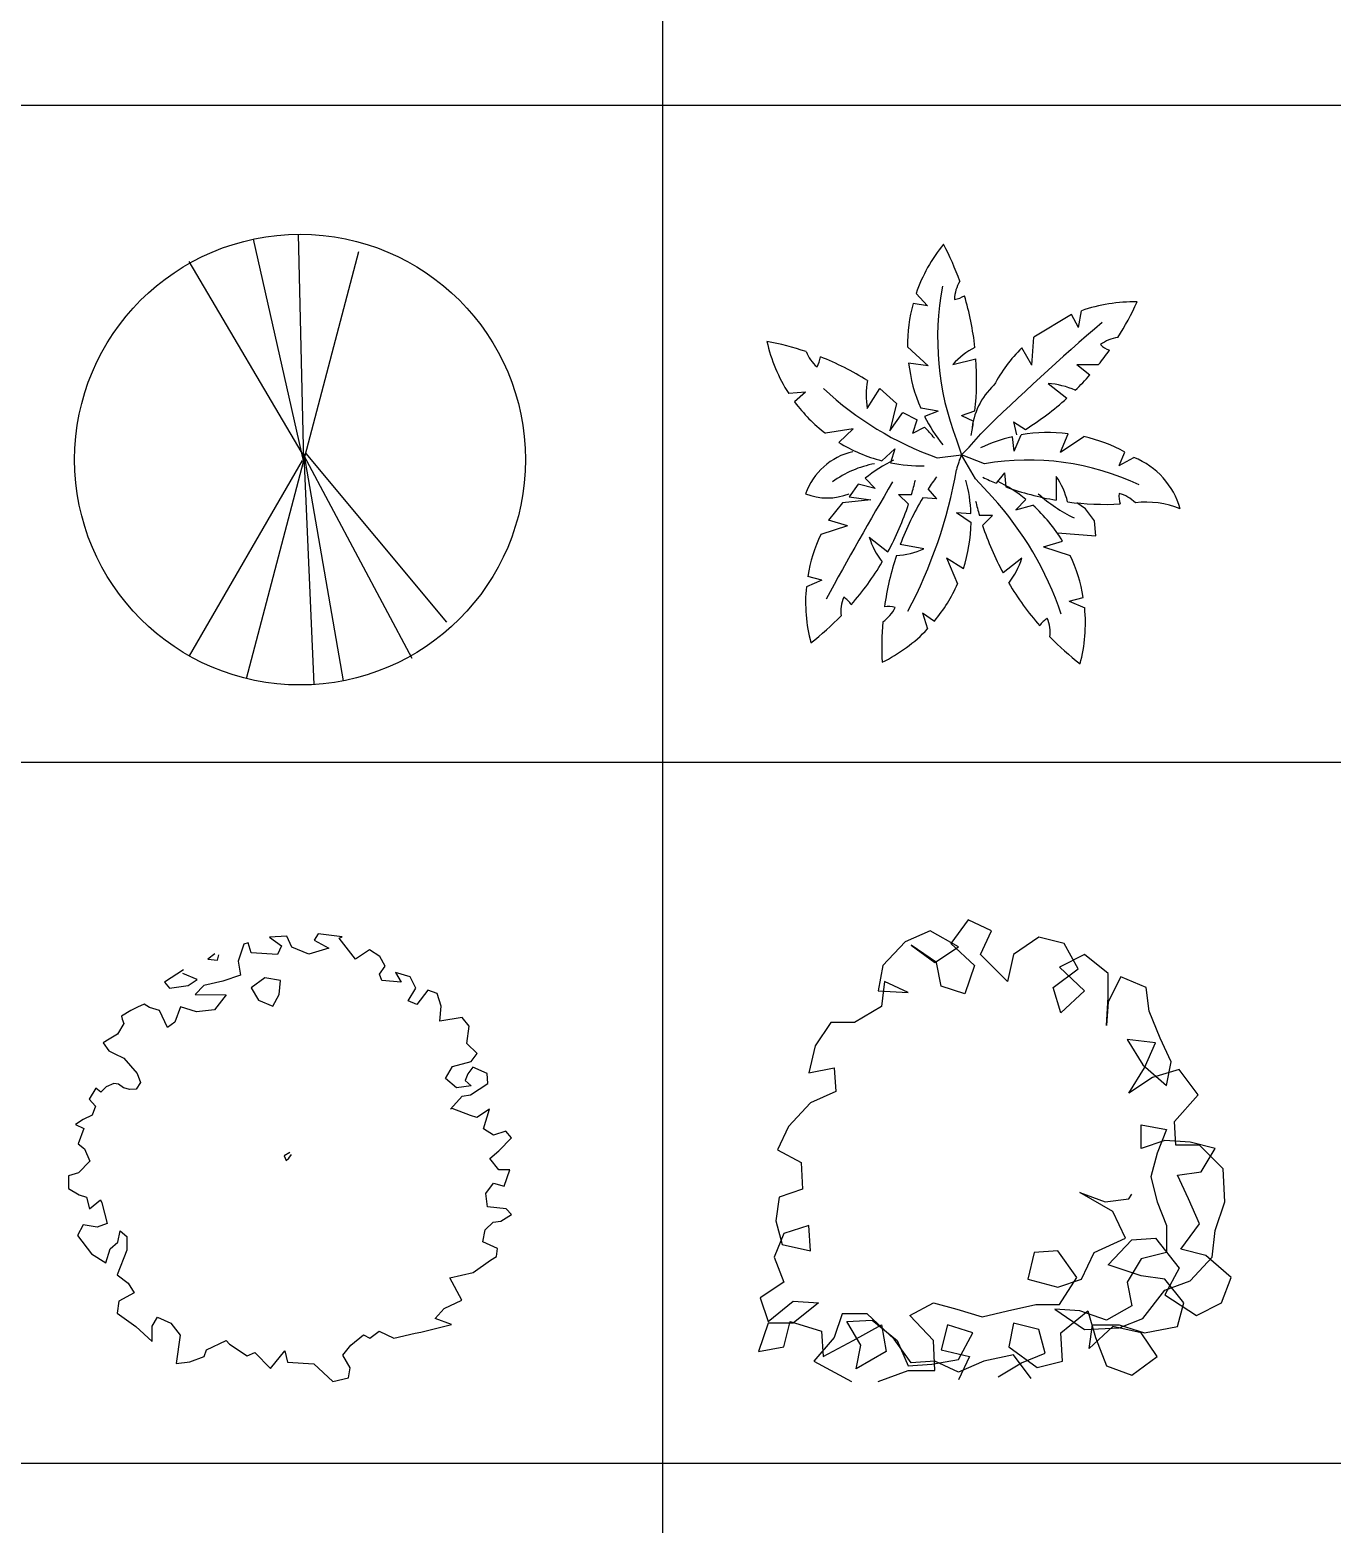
# Model space of a CAD drawing. Header units: inches. Extents: x 7658 to 73799, y 48 to 40262.
# Drawn here: x 53271 to 57548, y 9939 to 14848 of the extents above; entities that cross this region are included whole.
import ezdxf

# ---------------------------------------------------------------- set-up
doc = ezdxf.new("R2010")
doc.units = ezdxf.units.IN
doc.layers.add('www.cad-blocks.net', color=7, linetype='Continuous')

# ---------------------------------------------------------------- blocks, each defined once
blk = doc.blocks.new('A$C516926BB')
for p, q in [((43.96251811929505, 38.51941162519506), (43.9625181192946, -2.748136466834694e-06)), ((7.570399702672148e-07, 13.90716133569913), (62.41206010361452, 13.90716133569913)), ((7.570399702672148e-07, 11.74766378706681), (60.31176071131881, 11.74766378706681)), ((7.570399702672148e-07, 9.444199727758132), (62.41206010361452, 9.444199727757677))]:
    blk.add_line(p, q)
blk = doc.blocks.new('A$C4B523BAC')
for p, q in [((0.751861674895963, 0.7371352517832293), (0.7349455264536573, 1.480542763326639)), ((0.5640365981473678, 0.02085500996599876), (0.9320591190914911, 1.424327138807485)), ((0.751861674895963, 0.7316814110656651), (0.5868828989482608, 1.464662077735511)), ((0.7573222035046001, 0.7425891829179818), (0.375085200628746, 1.391603732840849)), ((0.7464011462773215, 0.7371352517832293), (0.3753489141561204, 0.09549594146483287)), ((0.751861674895963, 0.75895088590255), (0.8809461140192525, 0.01341175974994258)), ((0.751861674895963, 0.7534970451799836), (1.106796034698618, 0.0881207922750491)), ((0.751861674895963, 0.7534970451799836), (0.785092595967626, 0.001176661038925886)), ((0.7587496213775466, 0.7605876710251778), (1.220316028203797, 0.2062129897926752))]:
    blk.add_line(p, q)
blk.add_ellipse((0.7394731628141926, 0.7401632545283974), major_axis=(0.7403936219185319, 4.287442000972611e-07), ratio=0.9999996362023637, start_param=-5.79076241846721e-07, end_param=6.283184728103344)
blk = doc.blocks.new('A$C0EBC21C3')
for p, q in [((0.5272802720148775, 1.17647883046925), (0.4798979757622419, 1.184702624287866)), ((0.5272802720148775, 1.17647883046925), (0.4899402649446074, 1.217456413353602)), ((1.000690436253763, 1.148114251929428), (0.8769475330730074, 1.073881787033088)), ((1.0235041226872, 1.105779295991624), (1.000690436253763, 1.148114251929428)), ((1.0235041226872, 1.105779295991624), (1.032647817488623, 1.160458645589415)), ((0.5295615179231845, 0.9794931014837402), (0.4617956414997479, 1.041541629507492)), ((0.8700387122573829, 0.982260271916175), (0.8374661492036921, 1.038546494454067)), ((0.8700387122573829, 0.982260271916175), (0.8769475330730074, 1.073881787033088)), ((0.5295615179231845, 0.9794931014837402), (0.4651799838222814, 0.9886652756156309)), ((0.6104560860110269, 0.9838831239551382), (0.6864597812839293, 1.002284258611553)), ((1.017288447835426, 0.983916493454899), (1.089516217908795, 0.983916493454899)), ((1.017288447835426, 0.983916493454899), (1.060792559812171, 0.9497956213156158)), ((0.1266970425033378, 0.8929165420611298), (0.0714055455016478, 0.8888806051984375)), ((0.1266970425033378, 0.8929165420611298), (0.09095185316641619, 0.8607452159733384)), ((0.3295182827703229, 0.8392987586464642), (0.3704439198961609, 0.9048522272435093)), ((0.3704439198961609, 0.9048522272435093), (0.4250476787481148, 0.8554370608619593)), ((0.9234782837431794, 0.9213717209165679), (0.9849114722776449, 0.872986528985848)), ((0.4250476787481148, 0.8554370608619593), (0.4040462330360697, 0.7664897613742596)), ((0.5624497698779578, 0.8304382095491292), (0.5050256560964499, 0.8404048871755094)), ((0.4040462330360697, 0.7664897613742596), (0.4460491244606146, 0.8257879610325745)), ((0.4460491244606146, 0.8257879610325745), (0.4937962528340449, 0.8025402411783489)), ((0.4791940235893435, 0.7582077250087877), (0.4937962528340449, 0.8025402411783489)), ((0.5624497698779578, 0.8304382095491292), (0.5176653530581916, 0.8134780121924905)), ((0.6391909923556796, 0.8160948994475348), (0.6830696285749127, 0.832009118637643)), ((0.6391909923556796, 0.8160948994475348), (0.6787471349628049, 0.798070065947968)), ((0.8093154653440706, 0.7950964896897403), (0.8195872333851639, 0.7528581916419625)), ((0.8093154653440706, 0.7950964896897403), (0.8489420052912919, 0.7704320533355258)), ((0.2829818012198757, 0.7729846626464223), (0.1923224268691683, 0.7580477392787088)), ((0.2829818012198757, 0.7729846626464223), (0.2359864548332098, 0.7280341550906542)), ((0.4791940235893435, 0.7582077250087877), (0.5178089373696366, 0.7781694752918611)), ((0.6224612684438853, 0.7368406615453296), (0.6392624250136123, 0.6874254951633247)), ((0.812116710361579, 0.6992678599938245), (0.8062193408134135, 0.746791678407817)), ((0.812116710361579, 0.6992678599938245), (0.8353704060716609, 0.7527106251011446)), ((0.96472188651137, 0.6960031795313171), (0.9888476114977038, 0.7563940737570647)), ((0.96472188651137, 0.6960031795313171), (1.041026242743783, 0.7471879336806069)), ((0.4204954498484312, 0.7067351768598655), (0.377174716538093, 0.6677457222351677)), ((0.4204954498484312, 0.7067351768598655), (0.4061558761998185, 0.6610441612017439)), ((0.5594569313072952, 0.6775424618870147), (0.6392624250136123, 0.6874254951633247)), ((0.714867629578066, 0.65777639533394), (0.6392624250136123, 0.6874254951633247)), ((0.6854656055809301, 0.6083612289523899), (0.6392624250136123, 0.6874254951633247)), ((1.156668104679511, 0.6516722553590171), (1.175855401209674, 0.6957694257309868)), ((1.156668104679511, 0.6516722553590171), (1.205308629670753, 0.6782718372285217)), ((0.2994450909311581, 0.5906896293206501), (0.269636980477344, 0.5490630292945298)), ((0.3558325228425474, 0.5759478170564307), (0.2994450909311581, 0.5906896293206501)), ((0.3558325228425474, 0.5759478170564307), (0.3221123368277858, 0.6099513659794411)), ((0.740069364432884, 0.5490630292945298), (0.6854656055809301, 0.6083612289523899)), ((0.780045709964952, 0.6280892346510427), (0.7531842494693137, 0.5939125616021101)), ((0.780045709964952, 0.6280892346510427), (0.7851407582968477, 0.5816927092275819)), ((0.9498722650666878, 0.616362158779566), (0.9497926752103467, 0.5381626887226503)), ((0.269636980477344, 0.5490630292945298), (0.3410418958990249, 0.539179996017765)), ((0.4316128989532899, 0.5571786836542287), (0.4750822334392524, 0.5571786836542287)), ((0.4316128989532899, 0.5571786836542287), (0.4649425658933524, 0.5245025395954599)), ((0.5582721319190114, 0.5423941938677217), (0.5117446024139554, 0.5461071558941057)), ((0.5582721319190114, 0.5423941938677217), (0.5297510190487174, 0.5751986015177408)), ((0.8171067132218468, 0.5067665841218059), (0.8508268992370631, 0.5407701330448162)), ((0.2486355347648441, 0.529296962741455), (0.2017092971539114, 0.4722981811748923)), ((0.3410418958990249, 0.539179996017765), (0.2486355347648441, 0.529296962741455)), ((0.6221574201720159, 0.4975208641828885), (0.6702793607030344, 0.4646401350858014)), ((0.6221574201720159, 0.4975208641828885), (0.6699429116299598, 0.4943841317519855)), ((0.8171067132218468, 0.5067665841218059), (0.8734941451336908, 0.5215083963860252)), ((1.046690471832562, 0.5095308961883802), (1.017288447835426, 0.529296962741455)), ((1.076092495829698, 0.4699987630831401), (1.046690471832562, 0.5095308961883802)), ((0.2640983833405244, 0.453948449943482), (0.1767041063596935, 0.4255851957507275)), ((0.2640983833405244, 0.453948449943482), (0.2017092971539114, 0.4722981811748923)), ((0.7413263371111043, 0.4879974507196039), (0.6978570026251418, 0.4879974507196039)), ((0.7413263371111043, 0.4879974507196039), (0.7079966701710418, 0.4553213066612898)), ((1.080292784972016, 0.4205835967015901), (1.076092495829698, 0.4699987630831401)), ((0.3358903186033331, 0.4164101831390781), (0.3974218707223827, 0.3681501422613565)), ((0.9088408527243246, 0.3847672170088572), (0.9712299389109376, 0.4031169482398127)), ((0.9542841106983815, 0.4304666299774453), (1.080292784972016, 0.4205835967015901)), ((0.5148458227965875, 0.3777954733316164), (0.4380539777696413, 0.3925662549329445)), ((0.5902784590286956, 0.3482468551840157), (0.6450609455971517, 0.3132041686878893)), ((0.5902784590286956, 0.3482468551840157), (0.6262151096282196, 0.2636845055178583)), ((0.8370489174615159, 0.3472289502044532), (0.7755173653420115, 0.2989689093271863)), ((0.9088408527243246, 0.3847672170088572), (0.9962351297047007, 0.3564039628161026)), ((0.180341125534369, 0.2756416826243822), (0.1293709236772429, 0.253836248675043)), ((0.180341125534369, 0.2756416826243822), (0.1338142254592185, 0.2878055780686282)), ((0.99259811053048, 0.2064604496897573), (1.039125010605176, 0.2186243451340033)), ((0.99259811053048, 0.2064604496897573), (1.043568312387151, 0.1846550157404181)), ((0.5106729688784526, 0.1680482218791894), (0.5276599447468016, 0.1152762494136823)), ((0.5106729688784526, 0.1680482218791894), (0.5503797730827955, 0.1409173818103682))]:
    blk.add_line(p, q)
for centre, radius, start, end in [((0.9830364793749595, 1.048357079408788), 0.5212853934516192, 140.5992888334791, 161.0714280987437), ((-0.2700761623016206, 0.9361574282613674), 0.9588189448811151, 19.57056078009714, 27.52338462832234), ((1.490793339313086, 1.070572762365146), 0.9302567927287015, 169.451339653274, 201.0236124803648), ((0.7402694349727881, 1.19377417608689), 0.1243819165043322, 149.2710039406158, 178.0768293057376), ((0.9830364793749595, 1.048357079408788), 0.5212853934516192, 164.8375649341736, 180.7491244636545), ((0.6031144346954989, 1.28330714879371), 0.08631958250718644, 278.5565796776525, 301.9458603488088), ((-0.2700761623016206, 0.9361574282613674), 0.9588189448811151, 6.231284437511656, 16.59875002179983), ((1.204401811970683, 0.668280804961114), 0.5212853934516192, 88.76518018893633, 109.2373194542507), ((0.3418386520359036, 1.584176459263972), 0.9588189448811151, 327.7364521356141, 335.6892759837478), ((6.41468309437164, -5.076325869597213), 8.164239281272952, 130.6028878867177, 134.4019390289015), ((0.5090597529672323, 1.172071805828409), 0.5212853934516192, 192.4333974779706, 212.9055367433216), ((-0.1770750885300458, 0.1175107437127281), 0.9588189448811151, 71.40466942461883, 79.35749327281971), ((0.7997401624918439, 0.8148981911092505), 0.2537407518277719, 117.372227375388, 138.2428512064852), ((1.204401811970683, 0.668280804961114), 0.5212853934516192, 134.741189867842, 151.6766937931726), ((1.168716775097664, 0.9490094069908537), 0.1243819165043322, 97.436895296118, 126.2427206612104), ((1.154356203586531, 1.112170129251126), 0.08631958250718644, 226.7224710330723, 250.1117517042977), ((0.244713632245066, 1.07106141867348), 0.1243819165043322, 201.1051125851896, 229.9109379502598), ((0.08956695616211618, 1.018552788875922), 0.08631958250718644, 330.3906883221773, 353.7799689933306), ((-0.1770750885300458, 0.1175107437127281), 0.9588189448811151, 58.06539308201332, 68.4328586663258), ((0.9830364793749595, 1.048357079408788), 0.5212853934516192, 186.5752985123473, 203.5108024376948), ((-0.2700761623016206, 0.9361574282613674), 0.9588189448811151, 353.7641453622841, 3.954655134981498), ((0.3418386520359036, 1.584176459263972), 0.9588189448811151, 321.2413654640688, 324.7646413772551), ((0.3418386520359036, 1.584176459263972), 0.9588189448811151, 314.3971757929867, 318.5758978194913), ((0.9187024619693602, 1.689390448282893), 1.073728875868888, 226.9423374200648, 250.4531515715748), ((0.5793447333319364, 0.8836959853372264), 0.2537407518277719, 169.2063360198952, 190.0769598509966), ((0.8981702729900007, 0.7489643662977414), 0.2259861135126223, 132.4910164184708, 175.5522028118653), ((0.9075844113060612, 0.6681292403625321), 0.2537407518277719, 65.53811873083963, 86.40874256191489), ((0.5090597529672323, 1.172071805828409), 0.5212853934516192, 216.6716735787429, 232.5832331081929), ((0.3418386520359036, 1.584176459263972), 0.9588189448811151, 301.9300367177256, 312.1205464904307), ((0.9830364793749595, 1.048357079408788), 0.5212853934516192, 206.7806922764956, 219.0096641294697), ((-0.2700761623016206, 0.9361574282613674), 0.9588189448811151, 348.8195320545489, 351.7195715161548), ((-0.1770750885300458, 0.1175107437127281), 0.9588189448811151, 40.65364069906961, 43.5536801606894), ((0.08058763438543792, 1.259498699470669), 0.7996157031787049, 314.3211249237975, 321.0297283882869), ((0.9244798995393921, 0.2390979698832325), 0.5212853934516192, 103.1124749874061, 115.3414468403739), ((0.9244798995393921, 0.2390979698832325), 0.5212853934516192, 82.90708122332322, 99.84258514860419), ((0.9244798995393921, 0.2390979698832325), 0.5212853934516192, 61.16934764513756, 77.08090717462474), ((0.3295920671291697, 0.4876586017583122), 0.2149314165866314, 102.7279735370306, 160.6295037439696), ((0.5090597529672323, 1.172071805828409), 0.5212853934516192, 238.4094071568826, 255.3449110822187), ((0.8949059747417323, 0.5729429084478852), 0.2801069209755123, 155.8761557464764, 166.5677778086772), ((0.4171892139063402, 0.3175875654112588), 0.3460731012163772, 100.5807715348513, 125.7424317370233), ((0.6481957868379595, 0.2032474871491559), 0.5212853934516192, 116.4926618041147, 128.7216336571003), ((0.5090597529672323, 1.172071805828409), 0.5212853934516192, 258.6148009209951, 270.8437727740103), ((0.8586100088075455, -0.1876771113845734), 0.8575858578645583, 64.84796246476175, 99.64905194531157), ((1.110438968463995, 0.4396863761674012), 0.256755282023935, 15.78495582996745, 68.31555563106181), ((16.46206410291711, -8.750908345150265), 18.57420910554411, 149.777908744286, 151.1445267365828), ((-0.9125604027747158, 0.9057960950169672), 1.558204334389476, 331.9685239845916, 350.1042888655265), ((-0.445584987328175, 0.8249577673534532), 0.9588189448811151, 343.7827544174628, 346.6827938790237), ((1.335900649726, 0.05610656534167902), 0.9588189448811151, 144.3218579881799, 147.2218974497343), ((0.1490712906413592, 0.473618393751849), 0.5212853934516192, 2.283018210077318, 14.51199006306098), ((1.111567191641598, 1.4832355826818), 0.9588189448811151, 245.1513147654799, 248.0513542270638), ((0.5247434492268894, 0.134066254214531), 0.5212853934516192, 51.27836634289969, 63.50733819588529), ((0.7409452549347861, 0.4723695423874688), 0.2537407518277719, 13.70401008635362, 34.57463391737859), ((0.198232065055663, 0.7396573260286914), 0.1943070320065009, 248.4394072479185, 291.5605927520815), ((1.335900649726, 0.05610656534167902), 0.9588189448811151, 149.2664712958475, 159.4569810685617), ((-0.07339041399313828, -0.1890820447749775), 1.09844206105288, 18.72929771226282, 42.22105121202593), ((1.111567191641598, 1.4832355826818), 0.9588189448811151, 250.0959280732049, 260.2864378459213), ((1.244714484171482, 0.9576770401060912), 0.5328250060858724, 228.4462545055132, 243.7303184215815), ((1.242551531808431, 0.5527422459078934), 0.08631958250718644, 174.8883623885669, 198.2776430597856), ((1.123144487827403, 0.4406279954735055), 0.1243819165043322, 45.60278665156614, 74.4086120166566), ((-0.445584987328175, 0.8249577673534532), 0.9588189448811151, 331.5476707986028, 341.7381805713514), ((1.618524223393024, 0.7557765344188283), 0.9588189448811151, 193.3172061209762, 196.2172455825372), ((0.5247434492268894, 0.134066254214531), 0.5212853934516192, 31.07297257880531, 48.00847650411666), ((1.111567191641598, 1.4832355826818), 0.9588189448811151, 262.5630671484467, 272.9305327327272), ((1.245202529815515, 0.2344256632061388), 0.297146894215629, 67.79268532947701, 96.77155760979737), ((0.1490712906413592, 0.473618393751849), 0.5212853934516192, 342.0776244459479, 359.0131283713046), ((1.618524223393024, 0.7557765344188283), 0.9588189448811151, 198.2618194286486, 208.4523292013971), ((0.6481957868379595, 0.2032474871491559), 0.5212853934516192, 154.753201469926, 170.6647609993452), ((0.5782053511563845, 0.4916949368209771), 0.2537407518277719, 197.2594747271573, 218.130098558228), ((1.335900649726, 0.05610656534167902), 0.9588189448811151, 161.7336103710639, 172.1010759553797), ((0.4126721250252103, 0.6100558974719661), 0.2537407518277719, 272.8745533090039, 293.7451771400295), ((0.5947338849084645, 0.4225137038863522), 0.2537407518277719, 321.869901441772, 342.7405252728427), ((0.5247434492268894, 0.134066254214531), 0.5212853934516192, 9.335239000654814, 25.24679853007399), ((-0.445584987328175, 0.8249577673534532), 0.9588189448811151, 318.9035759118035, 329.2710414961186), ((0.6481957868379595, 0.2032474871491559), 0.5212853934516192, 174.430897834824, 194.903037100156), ((0.1490712906413592, 0.473618393751849), 0.5212853934516192, 320.3398908677847, 336.251450397248), ((1.618524223393024, 0.7557765344188283), 0.9588189448811151, 210.7289585038814, 221.0964240881966), ((0.366984976300273, 0.1715859980670302), 0.1243819165043322, 157.4254966278557, 186.2313219929211), ((0.2050515177077159, 0.1469851385079437), 0.08631958250718644, 33.55646558476315, 56.94574625594967), ((-0.445584987328175, 0.8249577673534532), 0.9588189448811151, 307.9789413052951, 315.9317651534932), ((0.3096858699930181, 0.2406271347870188), 0.1243819165043322, 304.7733298742186, 333.5791552392868), ((0.3973685058001593, 0.1022819047259418), 0.08631958250718644, 74.05890561121913, 97.44818628238394), ((0.9678877183566783, 0.07780390557331884), 0.08631958250718644, 123.0542537440503, 146.4435344152369), ((0.8059542597641212, 0.1024047651328601), 0.1243819165043322, 353.768678007079, 22.57450337214429), ((0.5247434492268894, 0.134066254214531), 0.5212853934516192, 345.096962899844, 5.569102165176054), ((1.335900649726, 0.05610656534167902), 0.9588189448811151, 175.072886713696, 183.0257105619188), ((0.1490712906413592, 0.473618393751849), 0.5212853934516192, 296.1016147670178, 316.573754032384), ((1.618524223393024, 0.7557765344188283), 0.9588189448811151, 224.0682348465068, 232.0210586947049)]:
    blk.add_arc(centre, radius, start, end)
blk = doc.blocks.new('A$C5435321F')
at = {"linetype": 'Continuous'}
for p, q in [((0.576299913649791, 1.437175499053865), (0.5574299136499121, 1.381490999053767)), ((0.5905784136496095, 1.441418999053894), (0.576299913649791, 1.437175499053865)), ((0.5997599136501321, 1.408537499053182), (0.5905784136496095, 1.441418999053894)), ((0.7170599136500186, 1.463162999053566), (0.6609599136497764, 1.459979999053758)), ((0.6609599136497764, 1.459979999053758), (0.7002299136495367, 1.431341999053075)), ((0.7002299136495367, 1.431341999053075), (0.6869699136493637, 1.402703999053756)), ((0.7343999136498951, 1.427098499053045), (0.7170599136500186, 1.463162999053566)), ((0.7894799136499842, 1.404826499053343), (0.7343999136498951, 1.427098499053045)), ((0.855779913649485, 1.423916999053745), (0.7894799136499842, 1.404826499053343)), ((0.8205899136498829, 1.470586499053752), (0.8073299136497099, 1.449904499053446)), ((0.8073299136497099, 1.449904499053446), (0.855779913649485, 1.423916999053745)), ((0.8991284136493505, 1.461569999053154), (0.8205899136498829, 1.470586499053752)), ((0.8889299136496902, 1.457327999053632), (0.8991284136493505, 1.461569999053154)), ((0.943498413649877, 1.387324499053193), (0.8889299136496902, 1.457327999053632)), ((0.4814399136500924, 1.405355999053882), (0.4574699136499021, 1.387324499053193)), ((0.4574699136499021, 1.387324499053193), (0.4901099136498033, 1.384142999053893)), ((0.4901099136498033, 1.384142999053893), (0.4936784136500592, 1.402174499053217)), ((0.5574299136499121, 1.381490999053767), (0.5650799136494697, 1.334822999052903)), ((0.6869699136493637, 1.402703999053756), (0.5997599136501321, 1.408537499053182)), ((0.9888899136497002, 1.418083499052955), (0.943498413649877, 1.387324499053193)), ((1.023059913649604, 1.396340999053791), (0.9888899136497002, 1.418083499052955)), ((1.04090991364933, 1.36505249905349), (1.023059913649604, 1.396340999053791)), ((0.3784199136496227, 1.352854499053592), (0.315179913649672, 1.312549499054057)), ((0.4227899136501492, 1.320503999053926), (0.3758699136499217, 1.341187499053376)), ((0.5650799136494697, 1.334822999052903), (0.5069399136498305, 1.315730999053358)), ((0.6446399136500531, 1.326337499053352), (0.5997599136501321, 1.293457499053147)), ((0.6971699136495317, 1.317320999052754), (0.6446399136500531, 1.326337499053352)), ((1.022039913649905, 1.33906499905379), (1.04090991364933, 1.36505249905349)), ((1.029179913649614, 1.317320999052754), (1.022039913649905, 1.33906499905379)), ((1.123019913649614, 1.330049999053699), (1.074058413649936, 1.344370499053184)), ((1.074058413649936, 1.344370499053184), (1.093439913649718, 1.312019999053518)), ((1.14086991364934, 1.292398499053434), (1.123019913649614, 1.330049999053699)), ((0.315179913649672, 1.312549499054057), (0.33149991364985, 1.292398499053434)), ((0.33149991364985, 1.292398499053434), (0.3937199136496474, 1.301413499053524)), ((0.3937199136496474, 1.301413499053524), (0.4227899136501492, 1.320503999053926)), ((0.444719913650033, 1.301413499053524), (0.4161599136498353, 1.272245999053666)), ((0.5069399136498305, 1.315730999053358), (0.444719913650033, 1.301413499053524)), ((0.5997599136501321, 1.293457499053147), (0.6242384136496639, 1.252622999053074)), ((0.6925799136495243, 1.272245999053666), (0.6971699136495317, 1.317320999052754)), ((1.093439913649718, 1.312019999053518), (1.029179913649614, 1.317320999052754)), ((1.115879913649906, 1.25103149905317), (1.14086991364934, 1.292398499053434)), ((1.180649913649859, 1.286033999052961), (1.144949913649953, 1.238834999053779)), ((1.211249913649908, 1.275427499052967), (1.180649913649859, 1.286033999052961)), ((0.2274599136501365, 1.229819999053689), (0.2055299136493431, 1.218682499054012)), ((0.2483699136498672, 1.239895499054001), (0.2274599136501365, 1.229819999053689)), ((0.2667299136498968, 1.228757999052959), (0.2483699136498672, 1.239895499054001)), ((0.299369913649798, 1.219213499053694), (0.2667299136498968, 1.228757999052959)), ((0.3677099136500601, 1.231411499053593), (0.3493484136499774, 1.181029499053238)), ((0.4207499136498427, 1.214438999053982), (0.3677099136500601, 1.231411499053593)), ((0.4161599136498353, 1.272245999053666), (0.5176499136498478, 1.271185499053445)), ((0.5176499136498478, 1.271185499053445), (0.4799084136500369, 1.221863999053312)), ((0.6242384136496639, 1.252622999053074), (0.6711599136499444, 1.233530999053528)), ((0.6711599136499444, 1.233530999053528), (0.6925799136495243, 1.272245999053666)), ((1.144949913649953, 1.238834999053779), (1.115879913649906, 1.25103149905317)), ((1.224509913649626, 1.233001499052989), (1.211249913649908, 1.275427499052967)), ((1.219919913649619, 1.184210999053903), (1.224509913649626, 1.233001499052989)), ((0.2055299136493431, 1.218682499054012), (0.1744184136498461, 1.200652499053831)), ((0.1744184136498461, 1.200652499053831), (0.1769699136500549, 1.191106499054058)), ((0.1769699136500549, 1.191106499054058), (0.182579913649306, 1.176787499053717)), ((0.3253799136498401, 1.163528999053597), (0.299369913649798, 1.219213499053694)), ((0.3493484136499774, 1.181029499053238), (0.3253799136498401, 1.163528999053597)), ((0.4799084136500369, 1.221863999053312), (0.4207499136498427, 1.214438999053982)), ((1.293359913649738, 1.196408999053801), (1.219919913649619, 1.184210999053903)), ((1.316308413650177, 1.167770999053118), (1.293359913649738, 1.196408999053801)), ((0.1616699136495754, 1.141253999052878), (0.1341299136495309, 1.124815499053966)), ((0.182579913649306, 1.176787499053717), (0.1616699136495754, 1.141253999052878)), ((1.309169913649612, 1.110496499053625), (1.316308413650177, 1.167770999053118)), ((0.1341299136495309, 1.124815499053966), (0.1142399136499535, 1.112618999053211)), ((0.1142399136499535, 1.112618999053211), (0.1325999136495284, 1.087162499053193)), ((0.1325999136495284, 1.087162499053193), (0.1499399136498596, 1.07761649905342)), ((1.342829913649666, 1.078145999053959), (1.309169913649612, 1.110496499053625)), ((0.1499399136498596, 1.07761649905342), (0.182579913649306, 1.062767999053904)), ((0.182579913649306, 1.062767999053904), (0.2254199136498301, 1.012385999053549)), ((1.238279913649649, 0.9959474990532726), (1.26173991364999, 1.035190499053442)), ((1.26173991364999, 1.035190499053442), (1.322939913649634, 1.051630499052862)), ((1.328549913649795, 1.032538499053317), (1.311719913649767, 1.010795999052789)), ((1.322939913649634, 1.051630499052862), (1.342829913649666, 1.078145999053959)), ((1.374959913649718, 1.01185649905301), (1.328549913649795, 1.032538499053317)), ((0.2366384136496436, 0.9826874990540091), (0.2223599136498251, 0.9609449990534813)), ((0.2254199136498301, 1.012385999053549), (0.2366384136496436, 0.9826874990540091)), ((1.274999913649708, 0.9646574990538284), (1.238279913649649, 0.9959474990532726)), ((1.311719913649767, 1.010795999052789), (1.303559913649906, 0.9890534990536253)), ((1.303559913649906, 0.9890534990536253), (1.32242991364933, 0.9720824990531582)), ((1.377509913649419, 0.9789764990528056), (1.374959913649718, 1.01185649905301)), ((0.08975991364991387, 0.9641264990527816), (0.06782991365003, 0.9275354990527376)), ((0.1065899136494863, 0.9508694990531694), (0.08975991364991387, 0.9641264990527816)), ((0.1239284136497645, 0.9683699990528112), (0.1065899136494863, 0.9508694990531694)), ((0.1489199136497064, 0.9795059990533446), (0.1239284136497645, 0.9683699990528112)), ((0.1642199136501858, 0.9773864990534094), (0.1489199136497064, 0.9795059990533446)), ((0.1805399136499091, 0.9651869990530031), (0.1642199136501858, 0.9773864990534094)), ((0.201959913649489, 0.9598859990537676), (0.1805399136499091, 0.9651869990530031)), ((0.2223599136498251, 0.9609449990534813), (0.201959913649489, 0.9598859990537676)), ((1.254599913649372, 0.8946539990533893), (1.292849913649889, 0.938141999052732)), ((1.32242991364933, 0.9720824990531582), (1.274999913649708, 0.9646574990538284)), ((1.292849913649889, 0.938141999052732), (1.32038841364988, 0.941854499053079)), ((1.32038841364988, 0.941854499053079), (1.377509913649419, 0.9789764990528056)), ((0.06782991365003, 0.9275354990527376), (0.08924991364960988, 0.9047309990528447)), ((0.08924991364960988, 0.9047309990528447), (0.0785384136495395, 0.8750339990538123)), ((1.260719913649837, 0.8967764990529759), (1.254599913649372, 0.8946539990533893)), ((1.320899913649782, 0.8745029990527655), (1.260719913649837, 0.8967764990529759)), ((1.382609913649731, 0.8946539990533893), (1.341299913649664, 0.8676089990531182)), ((1.363738413649799, 0.8299544990532013), (1.382609913649731, 0.8946539990533893)), ((0.04895841365009801, 0.8612444990540098), (0.02345991364995825, 0.8448029990540817)), ((0.02345991364995825, 0.8448029990540817), (0.05099991364954803, 0.8315459990531053)), ((0.0785384136495395, 0.8750339990538123), (0.04895841365009801, 0.8612444990540098)), ((1.341299913649664, 0.8676089990531182), (1.320899913649782, 0.8745029990527655)), ((0.05099991364954803, 0.8315459990531053), (0.03212841364961605, 0.7806359990540841)), ((1.395869913649449, 0.8098034990539418), (1.363738413649799, 0.8299544990532013)), ((1.437179913649516, 0.8230619990540617), (1.395869913649449, 0.8098034990539418)), ((1.41422841364988, 0.757831499052827), (1.455539913649545, 0.8002574990528046)), ((1.455539913649545, 0.8002574990528046), (1.437179913649516, 0.8230619990540617)), ((0.03212841364961605, 0.7806359990540841), (0.0530399136498545, 0.7647269990529821)), ((0.0530399136498545, 0.7647269990529821), (0.06986991364942696, 0.7244204990529397)), ((0.7277699136495812, 0.7525289990530837), (0.708899913650157, 0.7419209990539457)), ((0.708899913650157, 0.7419209990539457), (0.7150199136497122, 0.7260104990537002)), ((0.724198413649674, 0.7334369990535379), (0.7328699136494379, 0.7461644990539753)), ((1.384649913650037, 0.7329059990538553), (1.41422841364988, 0.757831499052827)), ((0.06986991364942696, 0.7244204990529397), (0.0326399136499731, 0.6857084990538169)), ((0.7150199136497122, 0.7260104990537002), (0.724198413649674, 0.7334369990535379)), ((1.41422841364988, 0.6952544990535898), (1.384649913650037, 0.7329059990538553)), ((1.449929913649385, 0.6952544990535898), (1.41422841364988, 0.6952544990535898)), ((1.431058413649453, 0.64222049905311), (1.449929913649385, 0.6952544990535898)), ((0.0005099136499211454, 0.6756314990529972), (-8.634992809675168e-08, 0.6347954990537801)), ((0.0326399136499731, 0.6857084990538169), (0.0005099136499211454, 0.6756314990529972)), ((1.370879913650015, 0.6178274990529644), (1.395869913649449, 0.6517679990533907)), ((1.395869913649449, 0.6517679990533907), (1.431058413649453, 0.64222049905311)), ((-8.634992809675168e-08, 0.6347954990537801), (0.03518991364967405, 0.6135839990529348)), ((0.03518991364967405, 0.6135839990529348), (0.05966841364966058, 0.6056279990539224)), ((0.05966841364966058, 0.6056279990539224), (0.06935991364957772, 0.5674439990534665)), ((0.06935991364957772, 0.5674439990534665), (0.1050599136499386, 0.5971439990535146)), ((0.1050599136499386, 0.5971439990535146), (0.109649913649946, 0.5870669990540591)), ((1.376489913650175, 0.5738099990530827), (1.370879913650015, 0.6178274990529644)), ((0.109649913649946, 0.5870669990540591), (0.1274999136501265, 0.5191859990532066)), ((1.43768991364982, 0.5679749990531491), (1.376489913650175, 0.5738099990530827)), ((1.420349913649943, 0.5266109990539007), (1.455029913649696, 0.5483534990530643)), ((1.455029913649696, 0.5483534990530643), (1.43768991364982, 0.5679749990531491)), ((0.04793991364954309, 0.5144129990540023), (0.03008841364976433, 0.4799429990530371)), ((0.09485991364977053, 0.5069879990533082), (0.04793991364954309, 0.5144129990540023)), ((0.1274999136501265, 0.5191859990532066), (0.09485991364977053, 0.5069879990533082)), ((0.1626899136497286, 0.4581989990533657), (0.169829913649437, 0.4947914990539175)), ((0.169829913649437, 0.4947914990539175), (0.1922699136496249, 0.476759999053229)), ((1.360679913649847, 0.4587284990539047), (1.368839913649708, 0.4985024990537568)), ((1.368839913649708, 0.4985024990537568), (1.395358413649546, 0.5234279990527284)), ((1.395358413649546, 0.5234279990527284), (1.420349913649943, 0.5266109990539007)), ((0.03008841364976433, 0.4799429990530371), (0.0759899136498916, 0.4194854990537351)), ((0.1366799136501413, 0.4359269990536632), (0.1626899136497286, 0.4581989990533657)), ((0.1922699136496249, 0.476759999053229), (0.1922699136496249, 0.4316834990536336)), ((1.409129913649622, 0.4375169990530594), (1.360679913649847, 0.4587284990539047)), ((0.0759899136498916, 0.4194854990537351), (0.1223999136498151, 0.3903179990538774)), ((0.1223999136498151, 0.3903179990538774), (0.1366799136501413, 0.4359269990536632)), ((0.1922699136496249, 0.4316834990536336), (0.1596284136496706, 0.3510734990532001)), ((1.329059913649644, 0.3579674990528474), (1.386689913649434, 0.398801999052921)), ((1.386689913649434, 0.398801999052921), (1.406069913649617, 0.4110014990533273)), ((1.406069913649617, 0.4110014990533273), (1.409129913649622, 0.4375169990530594)), ((0.1596284136496706, 0.3510734990532001), (0.1963499136493283, 0.3229679990540717)), ((1.253068413649316, 0.3409979990528882), (1.329059913649644, 0.3579674990528474)), ((0.1963499136493283, 0.3229679990540717), (0.2162399136498152, 0.2911469990535807)), ((1.292339913649585, 0.2678129990531488), (1.253068413649316, 0.3409979990528882)), ((0.1652399136494296, 0.2635694990531192), (0.1601399136495729, 0.2248574990539964)), ((0.2162399136498152, 0.2911469990535807), (0.1652399136494296, 0.2635694990531192)), ((1.234198413649892, 0.2397059990535126), (1.292339913649585, 0.2678129990531488)), ((0.1601399136495729, 0.2248574990539964), (0.2218484136499228, 0.180308999053068)), ((0.2748899136497585, 0.181900499052972), (0.2927399136494842, 0.2110679990528297)), ((0.2927399136494842, 0.2110679990528297), (0.3360899136498574, 0.1919774990537917)), ((1.2041099136502, 0.2073569990529904), (1.234198413649892, 0.2397059990535126)), ((1.258169913650136, 0.1872029990540796), (1.2041099136502, 0.2073569990529904)), ((0.2218484136499228, 0.180308999053068), (0.2753999136496077, 0.1320494990536645)), ((0.2753999136496077, 0.1320494990536645), (0.2748899136497585, 0.181900499052972)), ((0.3360899136498574, 0.1919774990537917), (0.3671984136501578, 0.1527329990531143)), ((0.3671984136501578, 0.1527329990531143), (0.3544499136498871, 0.05886599905306866)), ((0.9276884136495482, 0.119321999053227), (0.9695099136495173, 0.153791999052828)), ((0.9695099136495173, 0.153791999052828), (0.9904199136501575, 0.1421264990531199)), ((0.9904199136501575, 0.1421264990531199), (1.021019913649752, 0.1659914990532343)), ((1.021019913649752, 0.1659914990532343), (1.068449913649374, 0.1426574990528025)), ((1.068449913649374, 0.1426574990528025), (1.139338413650194, 0.1590959990530791)), ((1.139338413650194, 0.1590959990530791), (1.157699913649822, 0.1617494990537125)), ((1.157699913649822, 0.1617494990537125), (1.258169913650136, 0.1872029990540796)), ((0.4462484136495277, 0.08272949905403948), (0.4538999136500479, 0.1044734990537108)), ((0.4538999136500479, 0.1044734990537108), (0.5186699136495463, 0.1352324990534726)), ((0.5186699136495463, 0.1352324990534726), (0.5288699136497144, 0.1230344990535741)), ((0.5288699136497144, 0.1230344990535741), (0.5870099136493536, 0.08432099905394352)), ((0.6640199136493266, 0.04295699905333095), (0.710939913649554, 0.1007609990533638)), ((0.710939913649554, 0.1007609990533638), (0.7190984136498173, 0.06363899905363724)), ((0.9016799136495592, 0.0864419990530223), (0.9276884136495482, 0.119321999053227)), ((0.3544499136498871, 0.05886599905306866), (0.3988184136499058, 0.06522899905303348)), ((0.3988184136499058, 0.06522899905303348), (0.4462484136495277, 0.08272949905403948)), ((0.5870099136493536, 0.08432099905394352), (0.6125084136499481, 0.09545699905311267)), ((0.6125084136499481, 0.09545699905311267), (0.6640199136493266, 0.04295699905333095)), ((0.7190984136498173, 0.06363899905363724), (0.8057999136497074, 0.05833499905338613)), ((0.8057999136497074, 0.05833499905338613), (0.8685284136497557, -9.463292371947318e-10)), ((0.9256499136497496, 0.04507649905326616), (0.9016799136495592, 0.0864419990530223)), ((0.8685284136497557, -9.463292371947318e-10), (0.9195299136497397, 0.01219799905356922)), ((0.9195299136497397, 0.01219799905356922), (0.9256499136497496, 0.04507649905326616))]:
    blk.add_line(p, q, dxfattribs=at)
blk = doc.blocks.new('A$C23BF2C0C')
at = {"linetype": 'Continuous'}
for p, q in [((0.5639902813165918, 1.480500823171724), (0.4810223176993986, 1.44450809607747)), ((0.6570295006338256, 1.428671296156381), (0.5639902813165918, 1.480500823171724)), ((0.6882024349408766, 1.516973453293531), (0.6311319859785272, 1.439229162770289)), ((0.7654153953014884, 1.480500823171724), (0.6882024349408766, 1.516973453293531)), ((0.7294466249470588, 1.402756532648482), (0.7654153953014884, 1.480500823171724)), ((0.4810223176993986, 1.44450809607747), (0.4086051933857107, 1.366763805554228)), ((0.5016444127024897, 1.433950229463562), (0.579336956668385, 1.376841769140583)), ((0.5846123763201376, 1.376841769140583), (0.5016444127024897, 1.433950229463562)), ((0.579336956668385, 1.376841769140583), (0.6570295006338256, 1.428671296156381)), ((0.6311319859785272, 1.439229162770289), (0.7088245299439677, 1.366763805554228)), ((0.9208004832328243, 1.459864992971006), (0.8378325196151764, 1.402756532648482)), ((1.003768446850472, 1.439229162770289), (0.9208004832328243, 1.459864992971006)), ((1.050288056508407, 1.35620593894032), (1.003768446850472, 1.439229162770289)), ((0.5999590516714761, 1.299577381645349), (0.5846123763201376, 1.376841769140583)), ((0.8172104246116305, 1.314934278538885), (0.7294466249470588, 1.402756532648482)), ((0.8378325196151764, 1.402756532648482), (0.8172104246116305, 1.314934278538885)), ((1.070910151511498, 1.402756532648482), (0.9879421878943049, 1.361484872247047)), ((1.148602695477393, 1.340849042046329), (1.070910151511498, 1.402756532648482)), ((0.4086051933857107, 1.366763805554228), (0.3932585180348269, 1.283740581723805)), ((0.7088245299439677, 1.366763805554228), (0.6776515956364619, 1.27366261813745)), ((0.9673200928912138, 1.294298448337713), (1.050288056508407, 1.35620593894032)), ((0.9879421878943049, 1.361484872247047), (1.070910151511498, 1.283740581723805)), ((1.148602695477393, 1.263104751523088), (1.148602695477393, 1.340849042046329)), ((1.189846885483576, 1.330291175431967), (1.148602695477393, 1.247747854629552)), ((1.272814849101223, 1.294298448337713), (1.189846885483576, 1.330291175431967)), ((0.3932585180348269, 1.283740581723805), (0.4915731570033586, 1.278461648416624)), ((0.413880613037918, 1.314934278538885), (0.4033297737339581, 1.231911054708007)), ((0.4915731570033586, 1.278461648416624), (0.413880613037918, 1.314934278538885)), ((0.6776515956364619, 1.27366261813745), (0.5999590516714761, 1.299577381645349)), ((0.9932176075460575, 1.211275224507744), (0.9673200928912138, 1.294298448337713)), ((1.070910151511498, 1.283740581723805), (0.9932176075460575, 1.211275224507744)), ((1.282886104800355, 1.216554157814471), (1.272814849101223, 1.294298448337713)), ((0.4033297737339581, 1.231911054708007), (0.3155659740689316, 1.180081527692664)), ((1.143327275825186, 1.17000356410631), (1.148602695477393, 1.263104751523088)), ((1.148602695477393, 1.247747854629552), (1.143327275825186, 1.17000356410631)), ((0.237873430103491, 1.180081527692664), (0.1860784007933489, 1.102817140196976)), ((0.3155659740689316, 1.180081527692664), (0.237873430103491, 1.180081527692664)), ((1.319334458759613, 1.128731903705329), (1.282886104800355, 1.216554157814471)), ((0.1860784007933489, 1.102817140196976), (0.1654563057902578, 1.014514983059371)), ((1.210468980486667, 1.123452970397693), (1.262264009797263, 1.04042974656727)), ((1.303508199803446, 1.11289510378333), (1.210468980486667, 1.123452970397693)), ((1.267539429449471, 1.030351782980915), (1.303508199803446, 1.11289510378333)), ((1.355303229114043, 1.050987613181633), (1.319334458759613, 1.128731903705329)), ((1.262264009797263, 1.04042974656727), (1.339956553762704, 0.973243322657936)), ((1.339956553762704, 0.973243322657936), (1.355303229114043, 1.050987613181633)), ((0.1654563057902578, 1.014514983059371), (0.248424269407451, 1.030351782980915)), ((0.248424269407451, 1.030351782980915), (0.2536996890596583, 0.9526074924576733)), ((1.215744400138874, 0.9473285591504919), (1.267539429449471, 1.030351782980915)), ((1.293436944104769, 0.9991580861658349), (1.215744400138874, 0.9473285591504919)), ((1.381200743769341, 1.025072849673734), (1.293436944104769, 0.9991580861658349)), ((1.443546612383443, 0.9420496258433104), (1.381200743769341, 1.025072849673734)), ((0.2536996890596583, 0.9526074924576733), (0.1707317254420104, 0.9161348623354115)), ((1.365854068418002, 0.8542273717337139), (1.443546612383443, 0.9420496258433104)), ((0.1707317254420104, 0.9161348623354115), (0.09831460112832247, 0.8383905718121696)), ((0.09831460112832247, 0.8383905718121696), (0.06186624716951883, 0.7611261843164812)), ((1.256988590145511, 0.843669505119351), (1.339956553762704, 0.828312608225815)), ((1.256988590145511, 0.7659252145956543), (1.256988590145511, 0.843669505119351)), ((1.370649904465381, 0.7764830812100172), (1.365854068418002, 0.8542273717337139)), ((1.334681134110951, 0.7918399781035532), (1.256988590145511, 0.7659252145956543)), ((1.339956553762704, 0.828312608225815), (1.308783619455653, 0.7505683177021183)), ((1.417649097728145, 0.78704094782438), (1.334681134110951, 0.7918399781035532)), ((1.500137477740964, 0.7659252145956543), (1.417649097728145, 0.78704094782438)), ((0.06186624716951883, 0.7611261843164812), (0.1395587911349594, 0.7193746208874927)), ((1.308783619455653, 0.7505683177021183), (1.288161524452562, 0.6728240271788763)), ((1.448342448430822, 0.7764830812100172), (1.370649904465381, 0.7764830812100172)), ((1.526034992396262, 0.6987387906863205), (1.448342448430822, 0.7764830812100172)), ((1.453617868082574, 0.6886608271004206), (1.500137477740964, 0.7659252145956543)), ((0.1395587911349594, 0.7193746208874927), (0.144834210786712, 0.6315523667774414)), ((1.375925324117134, 0.6781029604860578), (1.453617868082574, 0.6886608271004206)), ((1.53131041204847, 0.5902807063764612), (1.526034992396262, 0.6987387906863205)), ((1.288161524452562, 0.6728240271788763), (1.308783619455653, 0.5902807063764612)), ((1.412373678075937, 0.6003586699628158), (1.375925324117134, 0.6781029604860578)), ((0.06714166682127143, 0.6056376032699973), (0.05707041112168554, 0.5278933127463006)), ((0.144834210786712, 0.6315523667774414), (0.06714166682127143, 0.6056376032699973)), ((1.055563476160614, 0.6209945001630786), (1.138051856173433, 0.5902807063764612)), ((1.163949370828732, 0.5590870095613809), (1.055563476160614, 0.6209945001630786)), ((1.138051856173433, 0.5902807063764612), (1.215744400138874, 0.6003586699628158)), ((1.215744400138874, 0.6003586699628158), (1.225815655838005, 0.6161954698839054)), ((1.308783619455653, 0.5902807063764612), (1.339956553762704, 0.5125364158527645)), ((1.448342448430822, 0.517815349159946), (1.412373678075937, 0.6003586699628158)), ((1.500137477740964, 0.496699615931675), (1.53131041204847, 0.5902807063764612)), ((1.205193560834914, 0.4712647554513296), (1.163949370828732, 0.5590870095613809)), ((0.05707041112168554, 0.5278933127463006), (0.07769250612568612, 0.4501490222230586)), ((0.1654563057902578, 0.5125364158527645), (0.08296792577698398, 0.4866216523448657)), ((0.1707317254420104, 0.4295131920223412), (0.1654563057902578, 0.5125364158527645)), ((1.339956553762704, 0.5125364158527645), (1.339956553762704, 0.4242342587156145)), ((1.386476163421094, 0.4347921253295226), (1.448342448430822, 0.517815349159946)), ((1.490066222041833, 0.4088773618216237), (1.500137477740964, 0.496699615931675)), ((0.08296792577698398, 0.4866216523448657), (0.05179499147038769, 0.4088773618216237)), ((0.07769250612568612, 0.4501490222230586), (0.1707317254420104, 0.4295131920223412)), ((1.102083085819004, 0.4242342587156145), (1.205193560834914, 0.4712647554513296)), ((1.148602695477393, 0.3829625983141796), (1.225815655838005, 0.4659858221446029)), ((1.225815655838005, 0.4659858221446029), (1.303508199803446, 0.4712647554513296)), ((1.303508199803446, 0.4712647554513296), (1.381200743769341, 0.3728846347273702)), ((0.05179499147038769, 0.4088773618216237), (0.08296792577698398, 0.3263340410192086)), ((0.9054538078814858, 0.4242342587156145), (0.8848317128783947, 0.3364120046055632)), ((0.9826667682420975, 0.4295131920223412), (0.9054538078814858, 0.4242342587156145)), ((1.0450126368562, 0.3416909379127446), (0.9826667682420975, 0.4295131920223412)), ((1.060359312207993, 0.3364120046055632), (1.102083085819004, 0.4242342587156145)), ((1.256988590145511, 0.4035984285144423), (1.210468980486667, 0.3263340410192086)), ((1.339956553762704, 0.4242342587156145), (1.256988590145511, 0.4035984285144423)), ((1.468964543433913, 0.4141562951288051), (1.386476163421094, 0.4347921253295226)), ((1.417649097728145, 0.3311330712983818), (1.490066222041833, 0.4088773618216237)), ((1.551932507051106, 0.3416909379127446), (1.468964543433913, 0.4141562951288051)), ((1.256988590145511, 0.3469698712199261), (1.148602695477393, 0.3829625983141796)), ((1.334681134110951, 0.3364120046055632), (1.256988590145511, 0.3469698712199261)), ((1.381200743769341, 0.3728846347273702), (1.334681134110951, 0.2845824775897654)), ((0.08296792577698398, 0.3263340410192086), (0.005275381811543411, 0.2745045140034108)), ((0.8848317128783947, 0.3364120046055632), (0.9826667682420975, 0.310497241098119)), ((0.9826667682420975, 0.310497241098119), (1.060359312207993, 0.3364120046055632)), ((0.9879421878943049, 0.2533887807746851), (1.0450126368562, 0.3416909379127446)), ((1.210468980486667, 0.3263340410192086), (1.225815655838005, 0.2485897504955119)), ((1.262264009797263, 0.2068381870665235), (1.334681134110951, 0.3004192775113097)), ((1.396547419120225, 0.2586677140823213), (1.334681134110951, 0.3364120046055632)), ((1.334681134110951, 0.3004192775113097), (1.417649097728145, 0.3311330712983818)), ((1.52075957274451, 0.2586677140823213), (1.551932507051106, 0.3416909379127446)), ((0.005275381811543411, 0.2745045140034108), (0.03117289646684185, 0.1967602234801689)), ((0.03117289646684185, 0.1967602234801689), (0.113661276479661, 0.2639466473890479)), ((0.113661276479661, 0.2639466473890479), (0.1966292400968541, 0.2586677140823213)), ((0.1966292400968541, 0.2586677140823213), (0.113661276479661, 0.1914812901729874)), ((0.4968485766555659, 0.2173960536808863), (0.5740615370161777, 0.2586677140823213)), ((0.5740615370161777, 0.2586677140823213), (0.6517540809816182, 0.2380318838816038)), ((0.8172104246116305, 0.2327529505744224), (0.9102496439288643, 0.2533887807746851)), ((0.9102496439288643, 0.2533887807746851), (0.9879421878943049, 0.2533887807746851)), ((1.225815655838005, 0.2485897504955119), (1.143327275825186, 0.2020391567873503)), ((1.334681134110951, 0.2845824775897654), (1.438271192731236, 0.2173960536808863)), ((1.375925324117134, 0.1809234235586246), (1.396547419120225, 0.2586677140823213)), ((1.438271192731236, 0.2173960536808863), (1.52075957274451, 0.2586677140823213)), ((0.08296792577698398, 0.1137369996497455), (0.1035900207805298, 0.1967602234801689)), ((0.1035900207805298, 0.1967602234801689), (0.20670049579644, 0.1655665266650885)), ((0.2743217840627494, 0.2226749869880678), (0.248424269407451, 0.1449306964648258)), ((0.3568101640755685, 0.2226749869880678), (0.2743217840627494, 0.2226749869880678)), ((0.2896684594140879, 0.1967602234801689), (0.3726364230312811, 0.2020391567873503)), ((0.3361880690720227, 0.1190159329569269), (0.2896684594140879, 0.1967602234801689)), ((0.4450535473454238, 0.1396517631571896), (0.3568101640755685, 0.2226749869880678)), ((0.3726364230312811, 0.2020391567873503), (0.4551248030441002, 0.1343728298504629)), ((0.5740615370161777, 0.1343728298504629), (0.4968485766555659, 0.2173960536808863)), ((0.6517540809816182, 0.2380318838816038), (0.7347220445992662, 0.2121171203737049)), ((0.7347220445992662, 0.2121171203737049), (0.8172104246116305, 0.2327529505744224)), ((0.9725955125429664, 0.2380318838816038), (1.070910151511498, 0.17084545997227)), ((1.055563476160614, 0.2327529505744224), (0.9725955125429664, 0.2380318838816038)), ((0.9932176075460575, 0.1602875933583618), (1.080981407211084, 0.2327529505744224)), ((1.143327275825186, 0.2020391567873503), (1.055563476160614, 0.2327529505744224)), ((1.080981407211084, 0.2327529505744224), (1.106878921866382, 0.1449306964648258)), ((1.184571465831368, 0.1761243932794514), (1.262264009797263, 0.2068381870665235)), ((0.03117289646684185, 0.1914812901729874), (-3.784020918828901e-08, 0.0983801027557547)), ((0.113661276479661, 0.1914812901729874), (0.03117289646684185, 0.1914812901729874)), ((0.20670049579644, 0.1655665266650885), (0.2119759154486474, 0.08254330283466516)), ((0.3102905544167243, 0.1343728298504629), (0.4033297737339581, 0.186202356865806)), ((0.4033297737339581, 0.186202356865806), (0.4191560326901254, 0.0983801027557547)), ((0.6205811466745672, 0.186202356865806), (0.5999590516714761, 0.1036590360633909)), ((0.7035491102917604, 0.1602875933583618), (0.6205811466745672, 0.186202356865806)), ((0.6570295006338256, 0.07246533924831056), (0.7035491102917604, 0.1602875933583618)), ((0.8378325196151764, 0.1914812901729874), (0.8224858442638379, 0.1137369996497455)), ((0.9208004832328243, 0.17084545997227), (0.8378325196151764, 0.1914812901729874)), ((0.9414225782359154, 0.09310116944902802), (0.9208004832328243, 0.17084545997227)), ((0.9984930271982648, 0.06718640594112912), (0.9932176075460575, 0.1602875933583618)), ((1.070910151511498, 0.17084545997227), (1.184571465831368, 0.1761243932794514)), ((1.086256826862837, 0.1084580663425641), (1.096807666166796, 0.186202356865806)), ((1.163949370828732, 0.1809234235586246), (1.086256826862837, 0.1084580663425641)), ((1.096807666166796, 0.186202356865806), (1.184571465831368, 0.186202356865806)), ((1.256988590145511, 0.1602875933583618), (1.163949370828732, 0.1809234235586246)), ((1.184571465831368, 0.186202356865806), (1.267539429449471, 0.1602875933583618)), ((1.308783619455653, 0.08254330283466516), (1.256988590145511, 0.1602875933583618)), ((1.267539429449471, 0.1602875933583618), (1.375925324117134, 0.1809234235586246)), ((-3.784020918828901e-08, 0.0983801027557547), (0.08296792577698398, 0.1137369996497455)), ((0.248424269407451, 0.1449306964648258), (0.1812825647459704, 0.06718640594112912)), ((0.2119759154486474, 0.08254330283466516), (0.3102905544167243, 0.1343728298504629)), ((0.320841393721139, 0.04127164243323023), (0.3361880690720227, 0.1190159329569269)), ((0.4191560326901254, 0.0983801027557547), (0.320841393721139, 0.04127164243323023)), ((0.5016444127024897, 0.06190747263394769), (0.4450535473454238, 0.1396517631571896)), ((0.4551248030441002, 0.1343728298504629), (0.4915731570033586, 0.05182950904759309)), ((0.579336956668385, 0.03599270912650354), (0.5740615370161777, 0.1343728298504629)), ((0.5999590516714761, 0.1036590360633909), (0.6929982709882552, 0.08254330283466516)), ((0.8224858442638379, 0.1137369996497455), (0.9155250635806169, 0.04655057574086641)), ((1.106878921866382, 0.1449306964648258), (1.143327275825186, 0.05182950904759309)), ((0.1812825647459704, 0.06718640594112912), (0.3050151347654264, -1.796774995455053e-08)), ((0.4915731570033586, 0.05182950904759309), (0.5692657009687991, 0.05710844235477452)), ((0.579336956668385, 0.06718640594112912), (0.5016444127024897, 0.06190747263394769)), ((0.5692657009687991, 0.05710844235477452), (0.6570295006338256, 0.07246533924831056)), ((0.6570295006338256, 0.03119367884687563), (0.579336956668385, 0.06718640594112912)), ((0.6929982709882552, 0.08254330283466516), (0.6570295006338256, 0.005278915339431478)), ((0.7399974642510188, 0.06718640594112912), (0.6570295006338256, 0.03119367884687563)), ((0.8378325196151764, 0.08782223614184659), (0.7399974642510188, 0.06718640594112912)), ((0.786517073909863, 0.01535687892578608), (0.8637300342704748, 0.06190747263394769)), ((0.8949029685775258, 0.01007794561860464), (0.8378325196151764, 0.08782223614184659)), ((0.8637300342704748, 0.06190747263394769), (0.9414225782359154, 0.09310116944902802)), ((0.9155250635806169, 0.04655057574086641), (0.9984930271982648, 0.06718640594112912)), ((1.143327275825186, 0.05182950904759309), (1.225815655838005, 0.02063581223251276)), ((1.225815655838005, 0.02063581223251276), (1.308783619455653, 0.08254330283466516)), ((0.3932585180348269, -1.796774995455053e-08), (0.4915731570033586, 0.03599270912650354)), ((0.4915731570033586, 0.03599270912650354), (0.579336956668385, 0.03599270912650354))]:
    blk.add_line(p, q, dxfattribs=at)

msp = doc.modelspace()

# ---------------------------------------------------------------- block references
at = {"xscale": 1000, "yscale": 1000, "zscale": 1000}
for name, p in [('A$C4B523BAC', (53418.90763491506, 12696.1463207719)), ('A$C0EBC21C3', (55691.98374141633, 12765.01805328386)), ('A$C23BF2C0C', (55664.43454804664, 10407.0697965746)), ('A$C5435321F', (53397.58138564063, 10407.0697965746))]:
    msp.add_blockref(name, p, dxfattribs=at)
at = {"layer": 'www.cad-blocks.net', "color": 155, "true_color": 0x546d8e, "xscale": 1000, "yscale": 1000, "zscale": 1000}
msp.add_blockref('A$C516926BB', (11386.69357477102, 694.3642668112952), dxfattribs=at)

doc.saveas('drawing.dxf')
